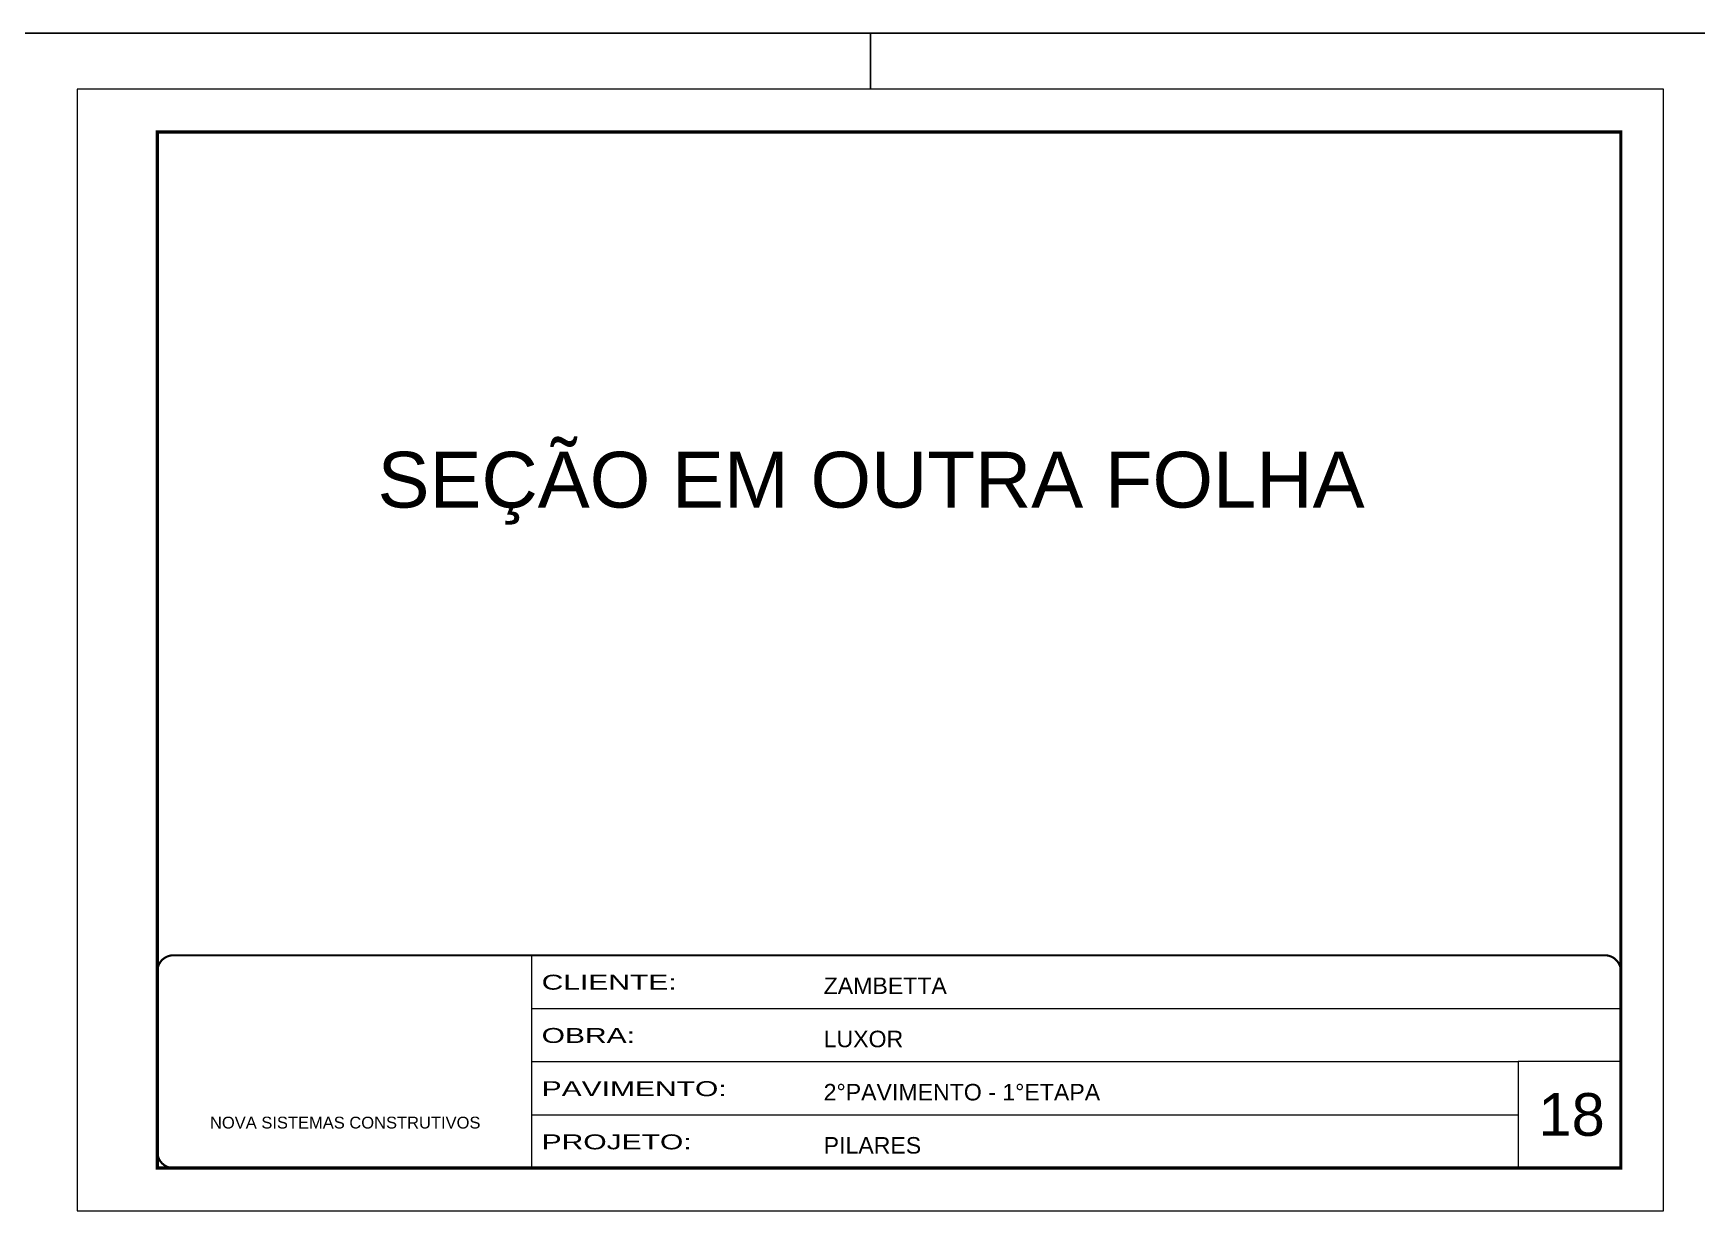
# Model space of a CAD drawing. Extents: x 14400 to 24104, y -21631 to 6985.
# Drawn here: x 15971 to 17528, y 1340 to 2443 of the extents above; entities that cross this region are included whole.
import ezdxf
from ezdxf.enums import TextEntityAlignment as Align

# ---------------------------------------------------------------- set-up
doc = ezdxf.new("R2010")
doc.units = 0
doc.linetypes.add('CONTINUO', pattern=[0])
doc.linetypes.add('DASHED', pattern=[0.75, 0.5, -0.25])
for name, color, linetype, lineweight in [('CARIMBO', 255, 'Continuous', 9), ('Folhas', 255, 'Continuous', 9), ('SARRAFO DE PRESSAO', 251, 'DASHED', 9)]:
    doc.layers.add(name, color=color, linetype=linetype, lineweight=lineweight)
doc.layers.add('COTA', color=241, linetype='Continuous')
doc.layers.add('TEXTO_GERAL', color=7, linetype='Continuous')
doc.styles.add('ARIAL', font='arial.ttf')
doc.styles.add('Tecnologia', font='')
doc.styles.get('Tecnologia').set_extended_font_data('Forgotten Futurist')

# ---------------------------------------------------------------- blocks, each defined once
blk = doc.blocks.new('9999999999')
at = {"color": 30, "linetype": 'CONTINUO'}
for p, q in [((98564.6, 34230.2), (98564.6, 34429.4)), ((98564.6, 34379.6), (99584, 34379.6)), ((98564.6, 34329.8), (99488, 34329.8)), ((99584, 34329.8), (99488, 34329.8)), ((99488, 34329.8), (99488, 34230.2)), ((98564.6, 34280), (99488, 34280))]:
    blk.add_line(p, q, dxfattribs=at)
at = {"color": 30, "linetype": 'CONTINUO', "const_width": 2}
blk.add_lwpolyline([(99584, 34230.2), (99584, 34414.4, 0.414214), (99569, 34429.4), (98229, 34429.4, 0.414214), (98214, 34414.4), (98214, 34245.2, 0.414214), (98229, 34230.2), (99584, 34230.2)], format="xyb", dxfattribs=at)
at = {"layer": 'Folhas'}
blk.add_lwpolyline([(98139, 34190.2), (99624, 34190.2), (99624, 35240.2), (98139, 35240.2)], close=True, dxfattribs=at)
at = {"layer": 'Folhas', "color": 30, "const_width": 3}
blk.add_lwpolyline([(98214, 34230.2), (99584, 34230.2), (99584, 35200.2), (98214, 35200.2)], close=True, dxfattribs=at)
at = {"color": 7, "linetype": 'Continuous', "ltscale": 5, "style": 'ARIAL'}
for s, height, p in [('ZAMBETTA', 15.48, (98837.7, 34393.1)), ('LUXOR', 15.48, (98837.7, 34343.3)), ('2°PAVIMENTO - 1°ETAPA', 15.483, (98837.7, 34293.5)), ('NOVA SISTEMAS CONSTRUTIVOS', 11.059, (98263.2, 34267.2)), ('PILARES', 15.48, (98837.7, 34243.7))]:
    blk.add_text(s, height=height, dxfattribs=at).set_placement(p)
at = {"layer": 'Folhas', "color": 7, "style": 'Tecnologia', "width": 1.5}
for s, p in [('CLIENTE:', (98573.7, 34397.2)), ('OBRA:', (98573.7, 34347.3)), ('PAVIMENTO:', (98573.7, 34297.5)), ('PROJETO:', (98573.7, 34247.7))]:
    blk.add_text(s, height=14, dxfattribs=at).set_placement(p)

msp = doc.modelspace()

# ---------------------------------------------------------------- linework, layer by layer
at = {"layer": 'COTA'}
for p, q in [((16754.47, 2442.91), (15155.97, 2442.91)), ((16754.47, 2390.43), (16754.47, 2442.91)), ((16754.47, 2442.91), (21532.94, 2442.91))]:
    msp.add_line(p, q, dxfattribs=at)

# ---------------------------------------------------------------- block references
at = {"layer": 'SARRAFO DE PRESSAO', "color": 6, "linetype": 'ByBlock'}
msp.add_blockref('9999999999', (-82127.01, -32849.78), dxfattribs=at)

# ---------------------------------------------------------------- texts
at = {"layer": 'CARIMBO', "style": 'ARIAL'}
msp.add_text('18', height=40, dxfattribs=at).set_placement((17379.83, 1410.57))
at = {"layer": 'TEXTO_GERAL', "style": 'ARIAL'}
msp.add_text('SEÇÃO EM OUTRA FOLHA', height=52.223, dxfattribs=at).set_placement((16755.1, 2024.92), align=Align.MIDDLE_CENTER)

doc.saveas('drawing.dxf')
